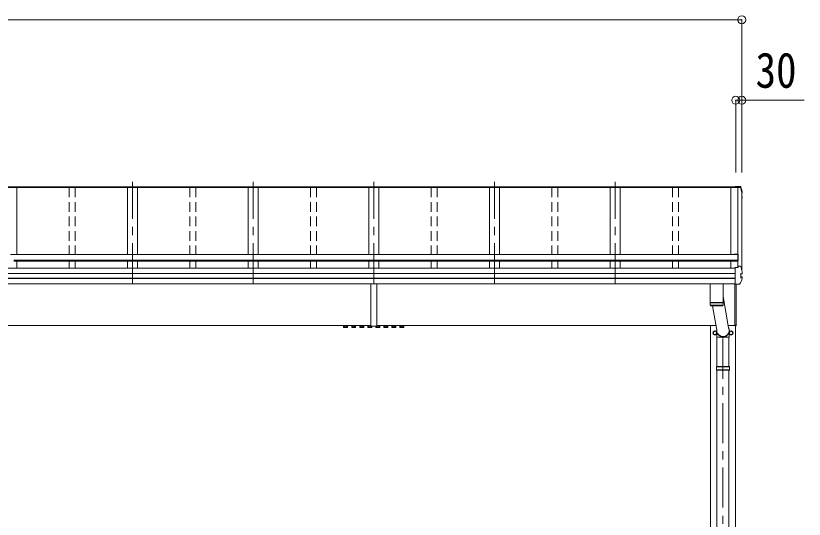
# Model space of a CAD drawing. Units: millimetres at full size, sheet at 1:40; some dimension numbers follow another scale. Extents: x -11243 to 11243, y -7760 to 7760.
# Drawn here: x -4706 to -786, y -2717 to -215 of the extents above; entities that cross this region are included whole.
import ezdxf
from ezdxf.enums import TextEntityAlignment as Align

# ---------------------------------------------------------------- set-up
doc = ezdxf.new("R2010")
doc.units = ezdxf.units.MM
doc.header["$LTSCALE"] = 40
doc.header["$PDMODE"] = 32
doc.header["$PDSIZE"] = 40
doc.linetypes.add('CHAIN1', pattern=[8, 5, -1, 1, -1])
doc.linetypes.add('DASHED1', pattern=[1.8, 1.2, -0.6])
for name, color, linetype, lineweight in [('0-1_本体', 5, 'CHAIN1', 9), ('0-3_ELV2', 4, 'Continuous', 9), ('0-6_OTH_LINE', 6, 'Continuous', 9), ('0-9_OUTLINE', 7, 'Continuous', 9)]:
    doc.layers.add(name, color=color, linetype=linetype, lineweight=lineweight)
doc.styles.add('ＭＳ ゴシック', font='')
doc.styles.get('ＭＳ ゴシック').set_extended_font_data('MS Gothic')

msp = doc.modelspace()

# ---------------------------------------------------------------- linework, layer by layer
at = {"layer": '0-1_本体'}
for p, q in [((-4126.1, -1544.81), (-4126.1, -1040.63)), ((-3526.1, -1544.81), (-3526.1, -1040.63)), ((-2926.1, -1544.81), (-2926.1, -1040.63)), ((-2326.1, -1544.81), (-2326.1, -1040.63)), ((-1726.1, -1544.81), (-1726.1, -1040.63)), ((-1189.6, -5219.9), (-1189.6, -1785.34))]:
    msp.add_line(p, q, dxfattribs=at)
at = {"layer": '0-3_ELV2'}
for p, q in [((-1126.1, -1068.25), (-8926.1, -1068.25)), ((-1126.1, -1069.15), (-8926.1, -1069.15)), ((-1129.1, -1065.98), (-8923.1, -1065.98)), ((-4701.1, -1069.07), (-4701.1, -1401.51)), ((-4151.1, -1069.07), (-4151.1, -1401.51)), ((-4101.1, -1069.07), (-4101.1, -1401.51)), ((-3551.1, -1069.07), (-3551.1, -1401.51)), ((-3501.1, -1069.07), (-3501.1, -1401.51)), ((-2951.1, -1069.07), (-2951.1, -1401.51)), ((-2901.1, -1069.07), (-2901.1, -1401.51)), ((-2351.1, -1069.07), (-2351.1, -1401.51)), ((-2301.1, -1069.07), (-2301.1, -1401.51)), ((-1751.1, -1069.07), (-1751.1, -1401.51)), ((-1701.1, -1069.07), (-1701.1, -1401.51)), ((-1151.1, -1069.07), (-1151.1, -1401.51)), ((-1151.1, -1069.16), (-1102.67, -1069.16)), ((-1104.1, -1063.9), (-1129.1, -1063.9)), ((-1129.1, -1067.92), (-1129.1, -1063.9)), ((-1129.1, -1066.42), (-1114.9, -1066.42)), ((-1126.1, -1068.92), (-1115.28, -1068.92)), ((-1115.8, -1466.53), (-1115.8, -1069.16)), ((-1114.9, -1066.42), (-1115.28, -1068.92)), ((-1115.2, -1069.16), (-1115.2, -1462.58)), ((-1114.9, -1067.51), (-1115.13, -1069.01)), ((-1115.13, -1069.01), (-1115.13, -1068.66)), ((-1115.13, -1069.01), (-1102.71, -1069.01)), ((-1114.9, -1067.51), (-1114.9, -1066.42)), ((-1102.86, -1067.51), (-1114.9, -1067.51)), ((-1104.1, -1063.9), (-1104.1, -1063.89)), ((-1104.1, -1063.9), (-1104.1, -1063.9)), ((-1096.1, -1092.52), (-1096.1, -1479.39)), ((-1096.1, -1095.47), (-1095.42, -1095.34)), ((-1096.1, -1095.82), (-1095.33, -1095.67)), ((-1094.84, -1097.1), (-1096.1, -1097.34)), ((-1093.79, -1095.83), (-1093.79, -1091.78)), ((-1096.1, -1115.23), (-1095.27, -1115.33)), ((-1096.1, -1119.32), (-1094.74, -1119.58)), ((-1096.1, -1120.84), (-1095.26, -1121.01)), ((-1095.27, -1115.33), (-1095.27, -1115.33)), ((-1093.69, -1120.86), (-1093.69, -1116.8)), ((-1115.8, -1401.51), (-4731.9, -1401.51)), ((-1135.8, -1399.35), (-1115.8, -1399.35)), ((-1135.8, -1399.35), (-1135.8, -1401.51)), ((-1135.8, -1400.88), (-1115.8, -1400.88)), ((-1113.8, -1401.35), (-1113.8, -1430.81)), ((-1115.8, -1430.54), (-4716.1, -1430.54)), ((-1115.8, -1432.28), (-4716.1, -1432.28)), ((-1115.8, -1435.4), (-4716.1, -1435.4)), ((-4701.1, -1435.4), (-4701.1, -1469.06)), ((-4151.1, -1435.4), (-4151.1, -1469.06)), ((-4101.1, -1435.4), (-4101.1, -1469.06)), ((-3551.1, -1435.4), (-3551.1, -1469.06)), ((-3501.1, -1435.4), (-3501.1, -1469.06)), ((-2951.1, -1435.4), (-2951.1, -1469.06)), ((-2901.1, -1435.4), (-2901.1, -1469.06)), ((-2351.1, -1435.4), (-2351.1, -1469.06)), ((-2301.1, -1435.4), (-2301.1, -1469.06)), ((-1751.1, -1435.4), (-1751.1, -1469.06)), ((-1701.1, -1435.4), (-1701.1, -1469.06)), ((-1151.1, -1435.4), (-1151.1, -1468.92)), ((-1115.8, -1430.81), (-1113.8, -1430.81)), ((-1129.1, -1469.06), (-8923.1, -1469.06)), ((-2926.1, -1469.06), (-2926.1, -1546.66)), ((-1129.1, -1467.2), (-1129.1, -1466.88)), ((-1129.1, -1468.51), (-1129.1, -1467.2)), ((-1129.1, -1548.43), (-1129.1, -1468.51)), ((-1115.86, -1466.88), (-1115.13, -1462.1)), ((-1115.84, -1466.88), (-1115.28, -1463.21)), ((-1115.28, -1466.88), (-1115.28, -1463.21)), ((-1115.13, -1461.75), (-1114.9, -1460.26)), ((-1115.13, -1461.75), (-1115.13, -1462.1)), ((-1102.86, -1460.26), (-1114.9, -1460.26)), ((-1093.79, -1495.96), (-1093.79, -1488.57)), ((-1129.1, -1495.59), (-8923.1, -1495.59)), ((-1129.1, -1496.48), (-8923.1, -1496.48)), ((-1129.1, -1519.7), (-8923.1, -1519.7)), ((-1129.1, -1521.62), (-8923.1, -1521.62)), ((-1101.67, -1498.2), (-1095.42, -1497.43)), ((-1101.67, -1498.2), (-1101.67, -1498.2)), ((-1095.27, -1519.71), (-1101.67, -1518.02)), ((-1101.67, -1518.02), (-1101.67, -1518.02)), ((-1101.1, -1498.34), (-1101.1, -1517.55)), ((-1094.74, -1512.33), (-1100.7, -1511.18)), ((-1095.41, -1497.43), (-1095.42, -1497.43)), ((-1095.27, -1519.71), (-1095.27, -1519.72)), ((-1093.69, -1521), (-1093.69, -1513.61)), ((-1129.1, -1546.66), (-8923.1, -1546.66)), ((-2941.1, -1546.66), (-2941.1, -1613.02)), ((-1131.1, -1546.66), (-1131.1, -1752.98)), ((-1129.1, -1549.3), (-1129.1, -1548.43)), ((-1129.1, -1549.3), (-1108.46, -1549.3)), ((-1124.6, -1755.38), (-1124.6, -1549.3)), ((-1124.1, -1754.98), (-1124.1, -1549.3)), ((-2941.1, -1613.02), (-2940.98, -1613.38)), ((-2940.98, -1625.38), (-2941.1, -1625.73)), ((-2941.1, -1625.73), (-2941.1, -1714.02)), ((-2940.98, -1613.38), (-2940.98, -1625.38)), ((-2911.23, -1625.38), (-2911.1, -1625.73)), ((-2941.1, -1714.02), (-2940.98, -1714.38)), ((-2940.98, -1714.38), (-2940.98, -1726.38)), ((-2940.98, -1754.38), (-8827.87, -1754.38)), ((-3086.16, -1754.58), (-3086.16, -1754.38)), ((-2940.98, -1754.58), (-3086.16, -1754.58)), ((-3075.98, -1757.98), (-3075.98, -1764.22)), ((-3075.98, -1757.98), (-3056.35, -1757.98)), ((-3074.66, -1764.98), (-3075.98, -1764.22)), ((-3071.07, -1757.98), (-3071.07, -1764.22)), ((-3061.26, -1757.98), (-3061.26, -1764.22)), ((-3057.66, -1764.98), (-3056.35, -1764.22)), ((-3056.35, -1757.98), (-3056.35, -1764.22)), ((-3035.98, -1757.98), (-3035.98, -1764.22)), ((-3035.98, -1757.98), (-3016.35, -1757.98)), ((-3034.66, -1764.98), (-3035.98, -1764.22)), ((-3031.07, -1757.98), (-3031.07, -1764.22)), ((-3021.26, -1757.98), (-3021.26, -1764.22)), ((-3017.66, -1764.98), (-3016.35, -1764.22)), ((-3016.35, -1757.98), (-3016.35, -1764.22)), ((-2995.98, -1757.98), (-2995.98, -1764.22)), ((-2995.98, -1757.98), (-2976.35, -1757.98)), ((-2994.66, -1764.98), (-2995.98, -1764.22)), ((-2991.07, -1757.98), (-2991.07, -1764.22)), ((-2981.26, -1757.98), (-2981.26, -1764.22)), ((-2977.66, -1764.98), (-2976.35, -1764.22)), ((-2976.35, -1757.98), (-2976.35, -1764.22)), ((-2955.98, -1757.98), (-2955.98, -1764.22)), ((-2955.98, -1757.98), (-2941.09, -1757.98)), ((-2954.66, -1764.98), (-2955.98, -1764.22)), ((-2951.07, -1757.98), (-2951.07, -1764.22)), ((-2941.26, -1757.98), (-2941.26, -1764.22)), ((-2940.98, -1726.38), (-2941.1, -1726.73)), ((-2941.1, -1726.73), (-2941.1, -1743.52)), ((-2940.98, -1743.88), (-2941.1, -1743.52)), ((-2940.98, -1755.88), (-2941.1, -1756.23)), ((-2941.1, -1757.88), (-2941.1, -1756.23)), ((-2940.98, -1743.88), (-2940.98, -1755.88)), ((-2911.6, -1758.38), (-2940.6, -1758.38)), ((-2937.66, -1764.98), (-2936.35, -1764.22)), ((-2936.35, -1758.38), (-2936.35, -1764.22)), ((-2915.98, -1758.38), (-2915.98, -1764.22)), ((-2914.66, -1764.98), (-2915.98, -1764.22)), ((-2911.23, -1726.38), (-2911.1, -1726.73)), ((-2911.23, -1743.88), (-2911.1, -1743.52)), ((-1224.34, -1754.38), (-2911.23, -1754.38)), ((-2911.23, -1754.58), (-2766.16, -1754.58)), ((-2896.35, -1757.98), (-2911.11, -1757.98)), ((-2911.1, -1726.73), (-2911.1, -1743.52)), ((-2911.1, -1757.88), (-2911.1, -1756.23)), ((-2911.07, -1757.98), (-2911.07, -1764.22)), ((-2901.26, -1757.98), (-2901.26, -1764.22)), ((-2897.66, -1764.98), (-2896.35, -1764.22)), ((-2896.35, -1757.98), (-2896.35, -1764.22)), ((-2875.98, -1757.98), (-2875.98, -1764.22)), ((-2856.35, -1757.98), (-2875.98, -1757.98)), ((-2874.66, -1764.98), (-2875.98, -1764.22)), ((-2871.07, -1757.98), (-2871.07, -1764.22)), ((-2861.26, -1757.98), (-2861.26, -1764.22)), ((-2857.66, -1764.98), (-2856.35, -1764.22)), ((-2856.35, -1757.98), (-2856.35, -1764.22)), ((-2835.98, -1757.98), (-2835.98, -1764.22)), ((-2816.35, -1757.98), (-2835.98, -1757.98)), ((-2834.66, -1764.98), (-2835.98, -1764.22)), ((-2831.07, -1757.98), (-2831.07, -1764.22)), ((-2821.26, -1757.98), (-2821.26, -1764.22)), ((-2817.66, -1764.98), (-2816.35, -1764.22)), ((-2816.35, -1757.98), (-2816.35, -1764.22)), ((-2795.98, -1757.98), (-2795.98, -1764.22)), ((-2776.35, -1757.98), (-2795.98, -1757.98)), ((-2794.66, -1764.98), (-2795.98, -1764.22)), ((-2791.07, -1757.98), (-2791.07, -1764.22)), ((-2781.26, -1757.98), (-2781.26, -1764.22)), ((-2777.66, -1764.98), (-2776.35, -1764.22)), ((-2776.35, -1757.98), (-2776.35, -1764.22)), ((-2766.16, -1754.38), (-2766.16, -1754.58)), ((-1252.1, -5054.38), (-1252.1, -1754.38)), ((-1126.1, -1754.38), (-1163.7, -1754.38)), ((-1126.1, -1752.98), (-1131.1, -1752.98)), ((-1127.1, -1754.38), (-1127.1, -5054.38)), ((-1126.1, -1755.48), (-1126.1, -1752.98)), ((-1124.6, -1755.38), (-1124.6, -1755.38)), ((-1124.6, -1755.38), (-1124.6, -1755.44)), ((-3074.66, -1764.98), (-3057.66, -1764.98)), ((-3034.66, -1764.98), (-3017.66, -1764.98)), ((-2994.66, -1764.98), (-2977.66, -1764.98)), ((-2954.66, -1764.98), (-2937.66, -1764.98)), ((-2897.66, -1764.98), (-2914.66, -1764.98)), ((-2857.66, -1764.98), (-2874.66, -1764.98)), ((-2817.66, -1764.98), (-2834.66, -1764.98)), ((-2777.66, -1764.98), (-2794.66, -1764.98)), ((-1221.01, -1791.13), (-1221.11, -1791.13)), ((-1221.01, -1791.63), (-1221.11, -1791.63)), ((-1158.2, -1791.13), (-1158.1, -1791.13)), ((-1158.2, -1791.63), (-1158.1, -1791.63))]:
    msp.add_line(p, q, dxfattribs=at)
at = {"layer": '0-3_ELV2', "linetype": 'DASHED1'}
for p, q in [((-4441.1, -1069.15), (-4441.1, -1401.51)), ((-4411.1, -1069.15), (-4411.1, -1401.51)), ((-3841.1, -1069.15), (-3841.1, -1401.51)), ((-3811.1, -1069.15), (-3811.1, -1401.51)), ((-3241.1, -1069.15), (-3241.1, -1401.51)), ((-3211.1, -1069.15), (-3211.1, -1401.51)), ((-2641.1, -1069.15), (-2641.1, -1401.51)), ((-2611.1, -1069.15), (-2611.1, -1401.51)), ((-2041.1, -1069.15), (-2041.1, -1401.51)), ((-2011.1, -1069.15), (-2011.1, -1401.51)), ((-1441.1, -1069.15), (-1441.1, -1401.51)), ((-1411.1, -1069.15), (-1411.1, -1401.51)), ((-4441.1, -1435.4), (-4441.1, -1469.06)), ((-4411.1, -1435.4), (-4411.1, -1469.06)), ((-3841.1, -1435.4), (-3841.1, -1469.06)), ((-3811.1, -1435.4), (-3811.1, -1469.06)), ((-3241.1, -1435.4), (-3241.1, -1469.06)), ((-3211.1, -1435.4), (-3211.1, -1469.06)), ((-2641.1, -1435.4), (-2641.1, -1469.06)), ((-2611.1, -1435.4), (-2611.1, -1469.06)), ((-2041.1, -1435.4), (-2041.1, -1469.06)), ((-2011.1, -1435.4), (-2011.1, -1469.06)), ((-1441.1, -1435.4), (-1441.1, -1469.06)), ((-1411.1, -1435.4), (-1411.1, -1469.06))]:
    msp.add_line(p, q, dxfattribs=at)
at = {"layer": '0-3_ELV2'}
for points in [[(-1129.1, -1067.92), (-1126.1, -1067.92), (-1126.1, -1068.92)], [(-1101.24, -1065.17), (-1101.36, -1064.88), (-1101.53, -1064.61), (-1101.75, -1064.38), (-1102.01, -1064.2), (-1102.28, -1064.07), (-1102.55, -1063.99), (-1102.79, -1063.95), (-1103.02, -1063.93), (-1103.27, -1063.91), (-1103.56, -1063.9), (-1103.86, -1063.89), (-1104.18, -1063.89)], [(-1093.83, -1091.46), (-1096.15, -1082.61), (-1098.61, -1073.84), (-1101.23, -1065.18)], [(-1093.83, -1091.47), (-1093.79, -1091.73), (-1093.79, -1091.78)], [(-1096.1, -1127.06), (-1095.18, -1124.82), (-1093.78, -1121.34)], [(-1129.1, -1466.88), (-1114.9, -1466.88), (-1114.9, -1460.26)], [(-1093.83, -1488.26), (-1093.79, -1488.52), (-1093.79, -1488.57)], [(-1093.78, -1521.48), (-1096.63, -1528.3), (-1099.58, -1535.03), (-1102.62, -1541.68), (-1105.74, -1548.24)], [(-1101.67, -1498.2), (-1101.75, -1498.23), (-1101.83, -1498.28), (-1101.89, -1498.36), (-1101.94, -1498.45), (-1101.97, -1498.56), (-1101.98, -1498.68)], [(-1101.67, -1518.02), (-1101.75, -1517.98), (-1101.83, -1517.92), (-1101.89, -1517.84), (-1101.94, -1517.73), (-1101.97, -1517.62), (-1101.98, -1517.5)], [(-1101.1, -1498.34), (-1101.09, -1498.22), (-1101.05, -1498.13)], [(-1095.41, -1497.43), (-1095.19, -1497.36), (-1094.98, -1497.21), (-1094.81, -1496.99), (-1094.69, -1496.72), (-1094.62, -1496.41), (-1094.62, -1496.08), (-1094.66, -1495.76)], [(-1095.33, -1497.42), (-1095.05, -1497.34), (-1094.81, -1497.27), (-1094.58, -1497.17), (-1094.3, -1497), (-1094.04, -1496.73), (-1093.86, -1496.38), (-1093.8, -1496)], [(-1094.59, -1521.69), (-1094.49, -1521.37), (-1094.47, -1521.01), (-1094.51, -1520.65), (-1094.63, -1520.32), (-1094.8, -1520.04), (-1095.02, -1519.83), (-1095.27, -1519.72)], [(-1093.79, -1496), (-1093.79, -1495.91), (-1093.83, -1495.65)], [(-1093.8, -1521.5), (-1093.72, -1521.34), (-1093.68, -1521.16), (-1093.69, -1520.98)], [(-2911.1, -1546.66), (-2911.1, -1613.02), (-2911.23, -1613.38), (-2911.23, -1625.38)], [(-1108.43, -1549.3), (-1108.06, -1549.3), (-1107.7, -1549.29), (-1107.39, -1549.27), (-1107.11, -1549.24), (-1106.81, -1549.16), (-1106.47, -1549.02), (-1106.17, -1548.8), (-1105.9, -1548.53), (-1105.73, -1548.19)], [(-2911.1, -1625.73), (-2911.1, -1714.02), (-2911.23, -1714.38), (-2911.23, -1726.38)], [(-3077.16, -1754.58), (-3077.16, -1756.18), (-3055.16, -1756.18), (-3055.16, -1754.58)], [(-3057.56, -1756.18), (-3057.56, -1757.95), (-3074.76, -1757.95), (-3074.76, -1756.18)], [(-3037.16, -1754.58), (-3037.16, -1756.18), (-3015.16, -1756.18), (-3015.16, -1754.58)], [(-3017.56, -1756.18), (-3017.56, -1757.95), (-3034.76, -1757.95), (-3034.76, -1756.18)], [(-2997.16, -1754.58), (-2997.16, -1756.18), (-2975.16, -1756.18), (-2975.16, -1754.58)], [(-2977.56, -1756.18), (-2977.56, -1757.95), (-2994.76, -1757.95), (-2994.76, -1756.18)], [(-2957.16, -1754.58), (-2957.16, -1756.18), (-2941.08, -1756.18)], [(-2941.1, -1757.95), (-2954.76, -1757.95), (-2954.76, -1756.18)], [(-2911.23, -1743.88), (-2911.23, -1755.88), (-2911.1, -1756.23)], [(-2895.16, -1754.58), (-2895.16, -1756.18), (-2911.12, -1756.18)], [(-2911.11, -1757.95), (-2897.56, -1757.95), (-2897.56, -1756.18)], [(-2855.16, -1754.58), (-2855.16, -1756.18), (-2877.16, -1756.18), (-2877.16, -1754.58)], [(-2874.76, -1756.18), (-2874.76, -1757.95), (-2857.56, -1757.95), (-2857.56, -1756.18)], [(-2815.16, -1754.58), (-2815.16, -1756.18), (-2837.16, -1756.18), (-2837.16, -1754.58)], [(-2834.76, -1756.18), (-2834.76, -1757.95), (-2817.56, -1757.95), (-2817.56, -1756.18)], [(-2775.16, -1754.58), (-2775.16, -1756.18), (-2797.16, -1756.18), (-2797.16, -1754.58)], [(-2794.76, -1756.18), (-2794.76, -1757.95), (-2777.56, -1757.95), (-2777.56, -1756.18)], [(-1124.6, -1755.48), (-1124.6, -1755.48), (-1126.1, -1755.48)], [(-1124.6, -1755.44), (-1124.6, -1755.47), (-1124.6, -1755.48)]]:
    msp.add_lwpolyline(points, dxfattribs=at)
for points in [[(-1229.6, -1781.56), (-1238.1, -1786.47), (-1238.1, -1796.28), (-1229.6, -1801.19), (-1221.1, -1796.28), (-1221.1, -1786.47)], [(-1149.6, -1781.56), (-1141.1, -1786.47), (-1141.1, -1796.28), (-1149.6, -1801.19), (-1158.1, -1796.28), (-1158.1, -1786.47)]]:
    msp.add_lwpolyline(points, close=True, dxfattribs=at)
for centre, radius in [((-1229.6, -1791.38), 10), ((-1229.6, -1791.38), 8.5), ((-1149.6, -1791.38), 10), ((-1149.6, -1791.38), 8.5)]:
    msp.add_circle(centre, radius, dxfattribs=at)
for centre, radius, start, end in [((-1102.86, -1069.21), 1.7, 17.09071, 90.04324), ((-1579.12, -1215.17), 498.32, 13.87531, 17.05651), ((-1579.11, -1215.17), 499.82, 13.85121, 17.03953), ((-1095.09, -1095.82), 1.3, 280.89642, 13.7954), ((-1558.43, -935.94), 498.64, 337.99835, 338.21754), ((-1558.43, -936.29), 498.64, 337.99835, 338.25759), ((-1094.98, -1120.86), 1.3, 338.33785, 79.1132), ((-1094.98, -1116.8), 1.3, 0.0377, 79.0995), ((-1115.8, -1401.35), 2, 0, 90), ((-1102.86, -1461.96), 1.7, 17.09071, 90.04324), ((-1579.11, -1607.92), 499.82, 13.85121, 17.03953), ((-1100.6, -1510.69), 0.499, 180.05239, 259.08482), ((-1094.98, -1513.61), 1.3, 0.0377, 79.0995), ((-3073.53, -1760.63), 4.34, 235.61575, 304.38425), ((-3066.16, -1748.74), 16.24, 252.41205, 287.58795), ((-3058.8, -1760.63), 4.34, 235.61575, 304.38425), ((-3033.53, -1760.63), 4.34, 235.61575, 304.38425), ((-3026.16, -1748.74), 16.24, 252.41205, 287.58795), ((-3018.8, -1760.63), 4.34, 235.61575, 304.38425), ((-2993.53, -1760.63), 4.34, 235.61575, 304.38425), ((-2986.16, -1748.74), 16.24, 252.41205, 287.58795), ((-2978.8, -1760.63), 4.34, 235.61575, 304.38425), ((-2953.53, -1760.63), 4.34, 235.61575, 304.38425), ((-2946.16, -1748.74), 16.24, 252.41205, 287.58795), ((-2938.8, -1760.63), 4.34, 235.61575, 304.38425), ((-2913.53, -1760.63), 4.34, 235.61575, 304.38425), ((-2906.16, -1748.74), 16.24, 252.41205, 287.58795), ((-2898.8, -1760.63), 4.34, 235.61575, 304.38425), ((-2873.53, -1760.63), 4.34, 235.61575, 304.38425), ((-2866.16, -1748.74), 16.24, 252.41205, 287.58795), ((-2858.8, -1760.63), 4.34, 235.61575, 304.38425), ((-2833.53, -1760.63), 4.34, 235.61575, 304.38425), ((-2826.16, -1748.74), 16.24, 252.41205, 287.58795), ((-2818.8, -1760.63), 4.34, 235.61575, 304.38425), ((-2793.53, -1760.63), 4.34, 235.61575, 304.38425), ((-2786.16, -1748.74), 16.24, 252.41205, 287.58795), ((-2778.8, -1760.63), 4.34, 235.61575, 304.38425), ((-1136.75, -1740.31), 12.15, 359.0404, 0.9596), ((-1124.6, -1754.98), 0.5, 270.5, 0), ((-1229.6, -1791.38), 8.6, 171.25399, 188.74601), ((-1229.6, -1791.38), 8.6, 111.25399, 128.74601), ((-1229.6, -1791.38), 8.6, 231.25399, 248.74601), ((-1229.6, -1791.38), 8.6, 51.25399, 68.74601), ((-1229.6, -1791.38), 8.6, 291.25399, 308.74601), ((-1229.6, -1791.38), 8.6, 1.66581, 8.74601), ((-1229.6, -1791.38), 8.6, 351.25399, 358.33419), ((-1149.6, -1791.38), 8.6, 171.25399, 178.33419), ((-1149.6, -1791.38), 8.6, 181.66581, 188.74601), ((-1149.6, -1791.38), 8.6, 111.25399, 128.74601), ((-1149.6, -1791.38), 8.6, 231.25399, 248.74601), ((-1149.6, -1791.38), 8.6, 51.25399, 68.74601), ((-1149.6, -1791.38), 8.6, 291.25399, 308.74601), ((-1149.6, -1791.38), 8.6, 351.25399, 8.74601)]:
    msp.add_arc(centre, radius, start, end, dxfattribs=at)
for centre, major_axis, start_param, end_param in [((-2940.6, -1757.88), (-0.501, 0), 6.2831853, 7.8539816), ((-2911.6, -1757.88), (0.501, 0), 4.712389, 6.2831853)]:
    msp.add_ellipse(centre, major_axis=major_axis, ratio=0.998135, start_param=start_param, end_param=end_param, dxfattribs=at)
at = {"layer": '0-6_OTH_LINE'}
for p, q in [((-8956.1, -235), (-1096.1, -235)), ((-1096.1, -235), (-1096.1, -994)), ((-1126.1, -635), (-1126.1, -994)), ((-1096.1, -635), (-1126.1, -635)), ((-1096.1, -635), (-1096.1, -994)), ((-785.61, -635), (-1096.1, -635))]:
    msp.add_line(p, q, dxfattribs=at)
for p in [(-1096.1, -235), (-1126.1, -635), (-1096.1, -635)]:
    msp.add_point(p, dxfattribs=at)
at = {"layer": '0-9_OUTLINE'}
for p, q in [((-1253.1, -1640.2), (-1253.1, -1546.66)), ((-1189.1, -1546.66), (-1189.1, -1640.2)), ((-1253.1, -1640.2), (-1189.1, -1640.2)), ((-1253.1, -1641.2), (-1189.1, -1641.2)), ((-1252.87, -1654.25), (-1253.1, -1641.2)), ((-1248.6, -1640.2), (-1248.59, -1641.2)), ((-1193.6, -1640.2), (-1193.62, -1641.2)), ((-1189.1, -1641.2), (-1189.33, -1654.25)), ((-1189.1, -1610.42), (-1161.5, -1766.8)), ((-1189.33, -1654.2), (-1252.88, -1654.2)), ((-1249.88, -1657.2), (-1192.33, -1657.2)), ((-1220.32, -1776.99), (-1241.43, -1657.2)), ((-1219.75, -1813.1), (-1219.75, -1789.3)), ((-1159.45, -1813.1), (-1159.45, -1789.3)), ((-1192.41, -1813.1), (-1219.75, -1813.1)), ((-1219.45, -1958.38), (-1219.45, -1813.1)), ((-1192.29, -1813.44), (-1193.42, -1810.32)), ((-1186.69, -1812.81), (-1192.52, -1812.81)), ((-1186.92, -1813.44), (-1192.29, -1813.44)), ((-1186.92, -1813.44), (-1185.78, -1810.32)), ((-1159.45, -1813.1), (-1186.79, -1813.1)), ((-1159.75, -1958.38), (-1159.75, -1813.1)), ((-1222.6, -1960.38), (-1221.6, -1958.38)), ((-1222.6, -1960.38), (-1156.6, -1960.38)), ((-1222.6, -1974.38), (-1222.6, -1960.38)), ((-1221.6, -1958.38), (-1157.6, -1958.38)), ((-1156.6, -1960.38), (-1157.6, -1958.38)), ((-1156.6, -1974.38), (-1156.6, -1960.38)), ((-1222.6, -1974.38), (-1156.6, -1974.38)), ((-1222.6, -1974.38), (-1221.6, -1976.38)), ((-1157.6, -1976.38), (-1221.6, -1976.38)), ((-1219.45, -3124.88), (-1219.45, -1976.38)), ((-1159.75, -3124.88), (-1159.75, -1976.38)), ((-1156.6, -1974.38), (-1157.6, -1976.38))]:
    msp.add_line(p, q, dxfattribs=at)
for centre, start, end in [((-1249.88, -1654.2), 181, 270), ((-1192.33, -1654.2), 269.95168, 359)]:
    msp.add_arc(centre, 3, start, end, dxfattribs=at)
for major_axis, ratio, start_param, end_param in [((31.85, 0), 0.984694, 2.9607069, 6.8123255), ((30.8, 0), 0.983336, 3.0689101, 6.7045279)]:
    msp.add_ellipse((-1189.6, -1779.19), major_axis=major_axis, ratio=ratio, start_param=start_param, end_param=end_param, dxfattribs=at)

# ---------------------------------------------------------------- texts
at = {"layer": '0-6_OTH_LINE', "color": 7, "style": 'ＭＳ ゴシック', "width": 0.85}
msp.add_text('30', height=176, dxfattribs=at).set_placement((-1027.45, -625.91), align=Align.BOTTOM_LEFT)

doc.saveas('drawing.dxf')
